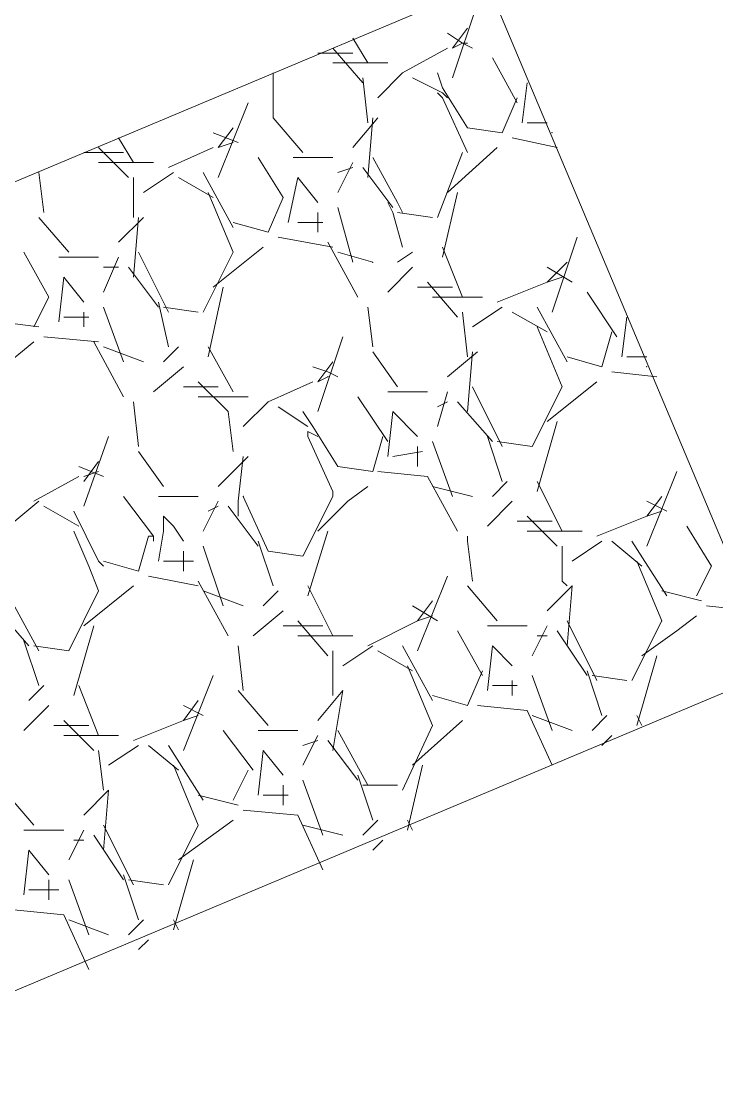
# Model space of a CAD drawing. Header units: metres. Extents: x 536111 to 536507, y 1836388 to 1836665.
# Drawn here: x 536277.895 to 536279.29, y 1836510.005 to 1836512.153 of the extents above; entities that cross this region are included whole.
import ezdxf

# ---------------------------------------------------------------- set-up
doc = ezdxf.new("R2010")
doc.units = ezdxf.units.M
doc.header["$MEASUREMENT"] = 0
doc.layers.add('Level 42', color=1, linetype='Continuous', lineweight=0)

msp = doc.modelspace()

# ---------------------------------------------------------------- linework, layer by layer
at = {"layer": 'Level 42', "color": 7, "linetype": 'Continuous', "lineweight": 0}
for p, q in [((536278.83, 1836512.23), (536272.93, 1836509.75)), ((536278.83, 1836512.23), (536272.93, 1836509.75)), ((536278.83, 1836512.23), (536279.41, 1836510.85)), ((536278.83, 1836512.23), (536279.41, 1836510.85)), ((536278.81, 1836512.19), (536278.76, 1836512.04)), ((536278.81, 1836512.19), (536278.76, 1836512.04)), ((536278.76, 1836512.1), (536278.79, 1836512.14)), ((536278.76, 1836512.1), (536278.79, 1836512.14)), ((536278.59, 1836512.07), (536278.56, 1836512.12)), ((536278.59, 1836512.07), (536278.56, 1836512.12)), ((536278.75, 1836512.13), (536278.78, 1836512.11)), ((536278.75, 1836512.13), (536278.78, 1836512.11)), ((536278.58, 1836512.03), (536278.52, 1836512.1)), ((536278.58, 1836512.03), (536278.52, 1836512.1)), ((536278.75, 1836512.1), (536278.66, 1836512.05)), ((536278.75, 1836512.1), (536278.66, 1836512.05)), ((536278.76, 1836512.1), (536278.78, 1836512.11)), ((536278.76, 1836512.1), (536278.78, 1836512.11)), ((536278.78, 1836512.11), (536278.8, 1836512.1)), ((536278.78, 1836512.11), (536278.79, 1836512.11)), ((536278.78, 1836512.11), (536278.8, 1836512.1)), ((536278.78, 1836512.11), (536278.79, 1836512.11)), ((536278.56, 1836512.09), (536278.49, 1836512.09)), ((536278.56, 1836512.09), (536278.49, 1836512.09)), ((536278.84, 1836512.08), (536278.89, 1836511.99)), ((536278.84, 1836512.08), (536278.89, 1836511.99)), ((536278.4, 1836511.96), (536278.4, 1836512.05)), ((536278.4, 1836511.96), (536278.4, 1836512.05)), ((536278.63, 1836512.07), (536278.52, 1836512.07)), ((536278.63, 1836512.07), (536278.52, 1836512.07)), ((536278.66, 1836512.05), (536278.61, 1836512)), ((536278.66, 1836512.05), (536278.61, 1836512)), ((536278.74, 1836512.02), (536278.73, 1836512.05)), ((536278.74, 1836512.02), (536278.73, 1836512.05)), ((536278.59, 1836511.95), (536278.58, 1836512.04)), ((536278.59, 1836511.95), (536278.58, 1836512.04)), ((536278.74, 1836512.01), (536278.68, 1836512.04)), ((536278.74, 1836512.01), (536278.68, 1836512.04)), ((536278.9, 1836511.95), (536278.91, 1836512.03)), ((536278.9, 1836511.95), (536278.91, 1836512.03)), ((536278.74, 1836512), (536278.73, 1836512.01)), ((536278.74, 1836512), (536278.73, 1836512.01)), ((536278.79, 1836511.94), (536278.74, 1836512.02)), ((536278.79, 1836511.94), (536278.74, 1836512.02)), ((536278.75, 1836512), (536278.74, 1836512.01)), ((536278.75, 1836512), (536278.74, 1836512.01)), ((536278.35, 1836511.99), (536278.29, 1836511.84)), ((536278.35, 1836511.99), (536278.29, 1836511.84)), ((536278.79, 1836511.89), (536278.74, 1836512)), ((536278.79, 1836511.89), (536278.74, 1836512)), ((536278.89, 1836512), (536278.86, 1836511.93)), ((536278.89, 1836512), (536278.86, 1836511.93)), ((536278.46, 1836511.89), (536278.4, 1836511.96)), ((536278.46, 1836511.89), (536278.4, 1836511.96)), ((536278.56, 1836511.9), (536278.61, 1836511.96)), ((536278.56, 1836511.9), (536278.61, 1836511.96)), ((536278.6, 1836511.96), (536278.59, 1836511.84)), ((536278.6, 1836511.96), (536278.59, 1836511.84)), ((536278.95, 1836511.95), (536278.91, 1836511.95)), ((536278.95, 1836511.95), (536278.91, 1836511.95)), ((536278.12, 1836511.87), (536278.09, 1836511.92)), ((536278.12, 1836511.87), (536278.09, 1836511.92)), ((536278.28, 1836511.93), (536278.33, 1836511.91)), ((536278.28, 1836511.93), (536278.33, 1836511.91)), ((536278.29, 1836511.9), (536278.32, 1836511.94)), ((536278.29, 1836511.9), (536278.32, 1836511.94)), ((536278.86, 1836511.93), (536278.79, 1836511.94)), ((536278.86, 1836511.93), (536278.79, 1836511.94)), ((536278.88, 1836511.92), (536278.97, 1836511.9)), ((536278.88, 1836511.92), (536278.97, 1836511.9)), ((536278.11, 1836511.84), (536278.05, 1836511.9)), ((536278.11, 1836511.84), (536278.05, 1836511.9)), ((536278.28, 1836511.9), (536278.19, 1836511.86)), ((536278.28, 1836511.9), (536278.19, 1836511.86)), ((536278.29, 1836511.9), (536278.32, 1836511.91)), ((536278.29, 1836511.9), (536278.32, 1836511.91)), ((536278.75, 1836511.81), (536278.85, 1836511.9)), ((536278.75, 1836511.81), (536278.85, 1836511.9)), ((536278.1, 1836511.89), (536278.02, 1836511.89)), ((536278.1, 1836511.89), (536278.02, 1836511.89)), ((536278.37, 1836511.88), (536278.42, 1836511.8)), ((536278.37, 1836511.88), (536278.42, 1836511.8)), ((536278.52, 1836511.88), (536278.44, 1836511.88)), ((536278.52, 1836511.88), (536278.44, 1836511.88)), ((536278.6, 1836511.88), (536278.65, 1836511.79)), ((536278.6, 1836511.88), (536278.65, 1836511.79)), ((536278.6, 1836511.88), (536278.65, 1836511.79)), ((536278.6, 1836511.88), (536278.65, 1836511.79)), ((536278.73, 1836511.76), (536278.78, 1836511.89)), ((536278.73, 1836511.76), (536278.78, 1836511.89)), ((536278.16, 1836511.87), (536278.05, 1836511.87)), ((536278.16, 1836511.87), (536278.05, 1836511.87)), ((536278.56, 1836511.87), (536278.53, 1836511.81)), ((536278.56, 1836511.87), (536278.53, 1836511.81)), ((536278.53, 1836511.85), (536278.56, 1836511.86)), ((536278.53, 1836511.85), (536278.56, 1836511.86)), ((536278.58, 1836511.86), (536278.64, 1836511.78)), ((536278.58, 1836511.86), (536278.64, 1836511.78)), ((536277.94, 1836511.77), (536277.93, 1836511.85)), ((536277.94, 1836511.77), (536277.93, 1836511.85)), ((536278.12, 1836511.76), (536278.12, 1836511.84)), ((536278.12, 1836511.76), (536278.12, 1836511.84)), ((536278.2, 1836511.85), (536278.14, 1836511.81)), ((536278.2, 1836511.85), (536278.14, 1836511.81)), ((536278.28, 1836511.8), (536278.21, 1836511.84)), ((536278.28, 1836511.8), (536278.21, 1836511.84)), ((536278.32, 1836511.74), (536278.26, 1836511.85)), ((536278.32, 1836511.74), (536278.26, 1836511.85)), ((536278.43, 1836511.75), (536278.45, 1836511.84)), ((536278.43, 1836511.75), (536278.45, 1836511.84)), ((536278.45, 1836511.84), (536278.49, 1836511.79)), ((536278.45, 1836511.84), (536278.49, 1836511.79)), ((536278.32, 1836511.69), (536278.27, 1836511.81)), ((536278.32, 1836511.69), (536278.27, 1836511.81)), ((536278.42, 1836511.8), (536278.39, 1836511.73)), ((536278.42, 1836511.8), (536278.39, 1836511.73)), ((536278.74, 1836511.68), (536278.77, 1836511.81)), ((536278.74, 1836511.68), (536278.77, 1836511.81)), ((536278.49, 1836511.77), (536278.49, 1836511.73)), ((536278.49, 1836511.77), (536278.49, 1836511.73)), ((536278.53, 1836511.78), (536278.56, 1836511.67)), ((536278.53, 1836511.78), (536278.56, 1836511.67)), ((536278.63, 1836511.79), (536278.64, 1836511.77)), ((536278.63, 1836511.79), (536278.64, 1836511.77)), ((536278.64, 1836511.77), (536278.66, 1836511.7)), ((536278.64, 1836511.77), (536278.66, 1836511.7)), ((536278.65, 1836511.79), (536278.66, 1836511.77)), ((536278.65, 1836511.79), (536278.66, 1836511.77)), ((536278.65, 1836511.79), (536278.66, 1836511.77)), ((536278.65, 1836511.79), (536278.66, 1836511.77)), ((536278.65, 1836511.77), (536278.72, 1836511.76)), ((536278.65, 1836511.77), (536278.72, 1836511.76)), ((536277.99, 1836511.69), (536277.93, 1836511.76)), ((536277.99, 1836511.69), (536277.93, 1836511.76)), ((536278.09, 1836511.71), (536278.14, 1836511.76)), ((536278.09, 1836511.71), (536278.14, 1836511.76)), ((536278.13, 1836511.76), (536278.12, 1836511.64)), ((536278.13, 1836511.76), (536278.12, 1836511.64)), ((536278.39, 1836511.73), (536278.32, 1836511.75)), ((536278.39, 1836511.73), (536278.32, 1836511.75)), ((536278.5, 1836511.75), (536278.45, 1836511.75)), ((536278.5, 1836511.75), (536278.45, 1836511.75)), ((536278.41, 1836511.72), (536278.52, 1836511.7)), ((536278.41, 1836511.72), (536278.52, 1836511.7)), ((536278.51, 1836511.71), (536278.57, 1836511.6)), ((536278.51, 1836511.71), (536278.57, 1836511.6)), ((536279.01, 1836511.72), (536278.96, 1836511.57)), ((536279.01, 1836511.72), (536278.96, 1836511.57)), ((536277.9, 1836511.69), (536277.95, 1836511.6)), ((536277.9, 1836511.69), (536277.95, 1836511.6)), ((536278.13, 1836511.69), (536278.19, 1836511.57)), ((536278.13, 1836511.69), (536278.19, 1836511.57)), ((536278.13, 1836511.69), (536278.19, 1836511.57)), ((536278.13, 1836511.69), (536278.19, 1836511.57)), ((536278.26, 1836511.57), (536278.32, 1836511.69)), ((536278.26, 1836511.57), (536278.32, 1836511.69)), ((536278.28, 1836511.62), (536278.38, 1836511.7)), ((536278.28, 1836511.62), (536278.38, 1836511.7)), ((536278.53, 1836511.69), (536278.6, 1836511.67)), ((536278.53, 1836511.69), (536278.6, 1836511.67)), ((536278.65, 1836511.67), (536278.68, 1836511.69)), ((536278.65, 1836511.67), (536278.68, 1836511.69)), ((536278.78, 1836511.6), (536278.74, 1836511.7)), ((536278.78, 1836511.6), (536278.74, 1836511.7)), ((536278.05, 1836511.68), (536277.97, 1836511.68)), ((536278.05, 1836511.68), (536277.97, 1836511.68)), ((536278.09, 1836511.68), (536278.06, 1836511.61)), ((536278.09, 1836511.68), (536278.06, 1836511.61)), ((536278.95, 1836511.63), (536278.99, 1836511.67)), ((536278.95, 1836511.63), (536278.99, 1836511.67)), ((536278.06, 1836511.66), (536278.09, 1836511.66)), ((536278.06, 1836511.66), (536278.09, 1836511.66)), ((536278.11, 1836511.66), (536278.17, 1836511.58)), ((536278.11, 1836511.66), (536278.17, 1836511.58)), ((536278.63, 1836511.61), (536278.68, 1836511.66)), ((536278.63, 1836511.61), (536278.68, 1836511.66)), ((536278.95, 1836511.66), (536279, 1836511.63)), ((536278.95, 1836511.66), (536279, 1836511.63)), ((536277.97, 1836511.55), (536277.98, 1836511.64)), ((536277.97, 1836511.55), (536277.98, 1836511.64)), ((536277.98, 1836511.64), (536278.02, 1836511.59)), ((536277.98, 1836511.64), (536278.02, 1836511.59)), ((536278.27, 1836511.48), (536278.3, 1836511.62)), ((536278.27, 1836511.48), (536278.3, 1836511.62)), ((536278.76, 1836511.62), (536278.69, 1836511.62)), ((536278.76, 1836511.62), (536278.69, 1836511.62)), ((536278.77, 1836511.56), (536278.71, 1836511.63)), ((536278.77, 1836511.56), (536278.71, 1836511.63)), ((536278.95, 1836511.63), (536278.85, 1836511.59)), ((536278.95, 1836511.63), (536278.85, 1836511.59)), ((536278.95, 1836511.63), (536278.98, 1836511.64)), ((536278.95, 1836511.63), (536278.98, 1836511.64)), ((536277.95, 1836511.6), (536277.92, 1836511.54)), ((536277.95, 1836511.6), (536277.92, 1836511.54)), ((536278.82, 1836511.6), (536278.72, 1836511.6)), ((536278.82, 1836511.6), (536278.72, 1836511.6)), ((536279.03, 1836511.61), (536279.09, 1836511.52)), ((536279.03, 1836511.61), (536279.09, 1836511.52)), ((536278.06, 1836511.58), (536278.1, 1836511.47)), ((536278.06, 1836511.58), (536278.1, 1836511.47)), ((536278.17, 1836511.59), (536278.19, 1836511.5)), ((536278.17, 1836511.59), (536278.19, 1836511.5)), ((536278.18, 1836511.58), (536278.25, 1836511.57)), ((536278.18, 1836511.58), (536278.25, 1836511.57)), ((536278.6, 1836511.5), (536278.59, 1836511.58)), ((536278.6, 1836511.5), (536278.59, 1836511.58)), ((536278.86, 1836511.58), (536278.8, 1836511.54)), ((536278.86, 1836511.58), (536278.8, 1836511.54)), ((536278.99, 1836511.47), (536278.93, 1836511.58)), ((536278.99, 1836511.47), (536278.93, 1836511.58)), ((536278.03, 1836511.56), (536277.98, 1836511.56)), ((536278.03, 1836511.56), (536277.98, 1836511.56)), ((536278.02, 1836511.57), (536278.02, 1836511.54)), ((536278.02, 1836511.57), (536278.02, 1836511.54)), ((536278.79, 1836511.48), (536278.78, 1836511.57)), ((536278.79, 1836511.48), (536278.78, 1836511.57)), ((536278.95, 1836511.53), (536278.88, 1836511.57)), ((536278.95, 1836511.53), (536278.88, 1836511.57)), ((536279.1, 1836511.48), (536279.11, 1836511.56)), ((536279.1, 1836511.48), (536279.11, 1836511.56)), ((536277.93, 1836511.54), (536277.85, 1836511.55)), ((536277.93, 1836511.54), (536277.85, 1836511.55)), ((536278.98, 1836511.42), (536278.93, 1836511.54)), ((536278.98, 1836511.42), (536278.93, 1836511.54)), ((536277.94, 1836511.52), (536278.05, 1836511.51)), ((536277.94, 1836511.52), (536278.05, 1836511.51)), ((536278.54, 1836511.52), (536278.49, 1836511.37)), ((536278.54, 1836511.52), (536278.49, 1836511.37)), ((536279.08, 1836511.53), (536279.06, 1836511.46)), ((536279.08, 1836511.53), (536279.06, 1836511.46)), ((536277.81, 1836511.42), (536277.92, 1836511.51)), ((536277.81, 1836511.42), (536277.92, 1836511.51)), ((536278.04, 1836511.51), (536278.1, 1836511.4)), ((536278.04, 1836511.51), (536278.1, 1836511.4)), ((536278.06, 1836511.5), (536278.14, 1836511.47)), ((536278.06, 1836511.5), (536278.14, 1836511.47)), ((536278.18, 1836511.47), (536278.21, 1836511.5)), ((536278.18, 1836511.47), (536278.21, 1836511.5)), ((536278.32, 1836511.41), (536278.27, 1836511.5)), ((536278.32, 1836511.41), (536278.27, 1836511.5)), ((536278.49, 1836511.43), (536278.52, 1836511.47)), ((536278.49, 1836511.43), (536278.52, 1836511.47)), ((536278.65, 1836511.42), (536278.6, 1836511.49)), ((536278.65, 1836511.42), (536278.6, 1836511.49)), ((536278.75, 1836511.44), (536278.81, 1836511.49)), ((536278.75, 1836511.44), (536278.81, 1836511.49)), ((536278.8, 1836511.49), (536278.79, 1836511.37)), ((536278.8, 1836511.49), (536278.79, 1836511.37)), ((536279.06, 1836511.46), (536278.99, 1836511.48)), ((536279.06, 1836511.46), (536278.99, 1836511.48)), ((536279.15, 1836511.48), (536279.11, 1836511.48)), ((536279.15, 1836511.48), (536279.11, 1836511.48)), ((536278.16, 1836511.41), (536278.22, 1836511.46)), ((536278.16, 1836511.41), (536278.22, 1836511.46)), ((536278.48, 1836511.46), (536278.51, 1836511.45)), ((536278.48, 1836511.46), (536278.51, 1836511.45)), ((536278.51, 1836511.45), (536278.53, 1836511.44)), ((536278.51, 1836511.45), (536278.53, 1836511.44)), ((536279.08, 1836511.45), (536279.17, 1836511.44)), ((536279.08, 1836511.45), (536279.17, 1836511.44)), ((536278.31, 1836511.37), (536278.25, 1836511.43)), ((536278.31, 1836511.37), (536278.25, 1836511.43)), ((536278.48, 1836511.43), (536278.39, 1836511.39)), ((536278.48, 1836511.43), (536278.39, 1836511.39)), ((536278.49, 1836511.43), (536278.51, 1836511.44)), ((536278.49, 1836511.43), (536278.51, 1836511.44)), ((536278.95, 1836511.35), (536279.05, 1836511.43)), ((536278.95, 1836511.35), (536279.05, 1836511.43)), ((536278.29, 1836511.42), (536278.22, 1836511.42)), ((536278.29, 1836511.42), (536278.22, 1836511.42)), ((536278.71, 1836511.41), (536278.63, 1836511.41)), ((536278.71, 1836511.41), (536278.63, 1836511.41)), ((536278.75, 1836511.41), (536278.73, 1836511.34)), ((536278.75, 1836511.41), (536278.73, 1836511.34)), ((536278.8, 1836511.42), (536278.86, 1836511.3)), ((536278.8, 1836511.42), (536278.86, 1836511.3)), ((536278.8, 1836511.42), (536278.86, 1836511.3)), ((536278.8, 1836511.42), (536278.86, 1836511.3)), ((536278.92, 1836511.3), (536278.98, 1836511.42)), ((536278.92, 1836511.3), (536278.98, 1836511.42)), ((536278.13, 1836511.3), (536278.12, 1836511.39)), ((536278.13, 1836511.3), (536278.12, 1836511.39)), ((536278.35, 1836511.4), (536278.25, 1836511.4)), ((536278.35, 1836511.4), (536278.25, 1836511.4)), ((536278.39, 1836511.39), (536278.34, 1836511.34)), ((536278.39, 1836511.39), (536278.34, 1836511.34)), ((536278.57, 1836511.4), (536278.63, 1836511.31)), ((536278.57, 1836511.4), (536278.63, 1836511.31)), ((536278.73, 1836511.38), (536278.75, 1836511.39)), ((536278.73, 1836511.38), (536278.75, 1836511.39)), ((536278.77, 1836511.39), (536278.84, 1836511.31)), ((536278.77, 1836511.39), (536278.84, 1836511.31)), ((536278.32, 1836511.29), (536278.31, 1836511.37)), ((536278.32, 1836511.29), (536278.31, 1836511.37)), ((536278.47, 1836511.34), (536278.41, 1836511.38)), ((536278.47, 1836511.34), (536278.41, 1836511.38)), ((536278.48, 1836511.34), (536278.46, 1836511.37)), ((536278.48, 1836511.34), (536278.46, 1836511.37)), ((536278.63, 1836511.28), (536278.64, 1836511.37)), ((536278.63, 1836511.28), (536278.64, 1836511.37)), ((536278.64, 1836511.37), (536278.69, 1836511.32)), ((536278.64, 1836511.37), (536278.69, 1836511.32)), ((536278.53, 1836511.26), (536278.48, 1836511.34)), ((536278.53, 1836511.26), (536278.48, 1836511.34)), ((536278.93, 1836511.21), (536278.97, 1836511.35)), ((536278.93, 1836511.21), (536278.97, 1836511.35)), ((536278.07, 1836511.32), (536278.02, 1836511.18)), ((536278.07, 1836511.32), (536278.02, 1836511.18)), ((536278.47, 1836511.32), (536278.47, 1836511.33)), ((536278.49, 1836511.32), (536278.47, 1836511.33)), ((536278.47, 1836511.32), (536278.47, 1836511.33)), ((536278.49, 1836511.32), (536278.47, 1836511.33)), ((536278.52, 1836511.21), (536278.47, 1836511.32)), ((536278.52, 1836511.21), (536278.47, 1836511.32)), ((536278.62, 1836511.32), (536278.6, 1836511.25)), ((536278.62, 1836511.32), (536278.6, 1836511.25)), ((536278.83, 1836511.32), (536278.86, 1836511.23)), ((536278.83, 1836511.32), (536278.86, 1836511.23)), ((536278.69, 1836511.3), (536278.69, 1836511.26)), ((536278.69, 1836511.3), (536278.69, 1836511.26)), ((536278.72, 1836511.31), (536278.76, 1836511.2)), ((536278.72, 1836511.31), (536278.76, 1836511.2)), ((536278.85, 1836511.31), (536278.92, 1836511.3)), ((536278.85, 1836511.31), (536278.92, 1836511.3)), ((536278.18, 1836511.22), (536278.13, 1836511.29)), ((536278.18, 1836511.22), (536278.13, 1836511.29)), ((536278.29, 1836511.22), (536278.35, 1836511.28)), ((536278.29, 1836511.22), (536278.35, 1836511.28)), ((536278.34, 1836511.28), (536278.33, 1836511.19)), ((536278.34, 1836511.28), (536278.33, 1836511.19)), ((536278.7, 1836511.29), (536278.64, 1836511.28)), ((536278.7, 1836511.29), (536278.64, 1836511.28)), ((536278.01, 1836511.26), (536278.06, 1836511.24)), ((536278.01, 1836511.26), (536278.06, 1836511.24)), ((536278.02, 1836511.23), (536278.05, 1836511.27)), ((536278.02, 1836511.23), (536278.05, 1836511.27)), ((536278.6, 1836511.25), (536278.53, 1836511.26)), ((536278.6, 1836511.25), (536278.53, 1836511.26)), ((536278.01, 1836511.24), (536277.92, 1836511.19)), ((536278.01, 1836511.24), (536277.92, 1836511.19)), ((536278.02, 1836511.24), (536278.05, 1836511.25)), ((536278.02, 1836511.24), (536278.05, 1836511.25)), ((536278.61, 1836511.25), (536278.71, 1836511.24)), ((536278.61, 1836511.25), (536278.71, 1836511.24)), ((536278.71, 1836511.24), (536278.77, 1836511.13)), ((536278.71, 1836511.24), (536278.77, 1836511.13)), ((536279.21, 1836511.25), (536279.15, 1836511.1)), ((536279.21, 1836511.25), (536279.15, 1836511.1)), ((536278.55, 1836511.19), (536278.59, 1836511.22)), ((536278.55, 1836511.19), (536278.59, 1836511.22)), ((536278.72, 1836511.22), (536278.8, 1836511.2)), ((536278.72, 1836511.22), (536278.8, 1836511.2)), ((536278.84, 1836511.2), (536278.87, 1836511.23)), ((536278.84, 1836511.2), (536278.87, 1836511.23)), ((536278.98, 1836511.13), (536278.93, 1836511.23)), ((536278.98, 1836511.13), (536278.93, 1836511.23)), ((536277.93, 1836511.19), (536277.87, 1836511.14)), ((536277.93, 1836511.19), (536277.87, 1836511.14)), ((536278.1, 1836511.2), (536278.16, 1836511.12)), ((536278.1, 1836511.2), (536278.16, 1836511.12)), ((536278.25, 1836511.2), (536278.17, 1836511.2)), ((536278.25, 1836511.2), (536278.17, 1836511.2)), ((536278.29, 1836511.19), (536278.28, 1836511.17)), ((536278.29, 1836511.19), (536278.28, 1836511.17)), ((536278.33, 1836511.19), (536278.33, 1836511.16)), ((536278.33, 1836511.19), (536278.33, 1836511.16)), ((536278.34, 1836511.2), (536278.39, 1836511.09)), ((536278.34, 1836511.2), (536278.39, 1836511.09)), ((536278.34, 1836511.2), (536278.39, 1836511.09)), ((536278.34, 1836511.2), (536278.39, 1836511.09)), ((536278.46, 1836511.08), (536278.52, 1836511.2)), ((536278.46, 1836511.08), (536278.52, 1836511.2)), ((536278.49, 1836511.13), (536278.55, 1836511.19)), ((536278.49, 1836511.13), (536278.55, 1836511.19)), ((536278.52, 1836511.2), (536278.52, 1836511.21)), ((536278.52, 1836511.2), (536278.52, 1836511.21)), ((536278.83, 1836511.14), (536278.88, 1836511.19)), ((536278.83, 1836511.14), (536278.88, 1836511.19)), ((536279.15, 1836511.16), (536279.18, 1836511.2)), ((536279.15, 1836511.16), (536279.18, 1836511.2)), ((536279.15, 1836511.19), (536279.19, 1836511.17)), ((536279.15, 1836511.19), (536279.19, 1836511.17)), ((536278.01, 1836511.14), (536277.94, 1836511.18)), ((536278.01, 1836511.14), (536277.94, 1836511.18)), ((536278.05, 1836511.07), (536278, 1836511.17)), ((536278.05, 1836511.07), (536278, 1836511.17)), ((536278.28, 1836511.17), (536278.26, 1836511.13)), ((536278.28, 1836511.17), (536278.26, 1836511.13)), ((536278.27, 1836511.17), (536278.29, 1836511.18)), ((536278.27, 1836511.17), (536278.29, 1836511.18)), ((536278.31, 1836511.18), (536278.37, 1836511.1)), ((536278.31, 1836511.18), (536278.37, 1836511.1)), ((536279.15, 1836511.16), (536279.18, 1836511.17)), ((536279.15, 1836511.16), (536279.18, 1836511.17)), ((536278.18, 1836511.13), (536278.18, 1836511.16)), ((536278.18, 1836511.16), (536278.2, 1836511.14)), ((536278.18, 1836511.13), (536278.18, 1836511.16)), ((536278.18, 1836511.16), (536278.2, 1836511.14)), ((536278.96, 1836511.15), (536278.89, 1836511.15)), ((536278.96, 1836511.15), (536278.89, 1836511.15)), ((536278.97, 1836511.1), (536278.91, 1836511.16)), ((536278.97, 1836511.1), (536278.91, 1836511.16)), ((536279.15, 1836511.16), (536279.05, 1836511.12)), ((536279.15, 1836511.16), (536279.05, 1836511.12)), ((536278.03, 1836511.06), (536278, 1836511.13)), ((536278.03, 1836511.06), (536278, 1836511.13)), ((536278.17, 1836511.07), (536278.18, 1836511.13)), ((536278.17, 1836511.07), (536278.18, 1836511.13)), ((536278.2, 1836511.14), (536278.22, 1836511.11)), ((536278.2, 1836511.14), (536278.22, 1836511.11)), ((536278.47, 1836511), (536278.51, 1836511.13)), ((536278.47, 1836511), (536278.51, 1836511.13)), ((536279.02, 1836511.13), (536278.91, 1836511.13)), ((536279.02, 1836511.13), (536278.91, 1836511.13)), ((536279.23, 1836511.14), (536279.28, 1836511.06)), ((536279.23, 1836511.14), (536279.28, 1836511.06)), ((536278.15, 1836511.12), (536278.13, 1836511.05)), ((536278.15, 1836511.12), (536278.13, 1836511.05)), ((536278.16, 1836511.12), (536278.15, 1836511.12)), ((536278.16, 1836511.12), (536278.15, 1836511.12)), ((536278.16, 1836511.12), (536278.16, 1836511.11)), ((536278.16, 1836511.12), (536278.16, 1836511.11)), ((536278.37, 1836511.11), (536278.4, 1836511.02)), ((536278.37, 1836511.11), (536278.4, 1836511.02)), ((536278.79, 1836511.11), (536278.79, 1836511.12)), ((536278.79, 1836511.11), (536278.79, 1836511.12)), ((536278.8, 1836511.03), (536278.79, 1836511.11)), ((536278.8, 1836511.03), (536278.79, 1836511.11)), ((536279.06, 1836511.11), (536279, 1836511.07)), ((536279.06, 1836511.11), (536279, 1836511.07)), ((536279.14, 1836511.06), (536279.08, 1836511.11)), ((536279.14, 1836511.06), (536279.08, 1836511.11)), ((536279.19, 1836511), (536279.12, 1836511.11)), ((536279.19, 1836511), (536279.12, 1836511.11)), ((536278.22, 1836511.09), (536278.22, 1836511.05)), ((536278.22, 1836511.09), (536278.22, 1836511.05)), ((536278.26, 1836511.1), (536278.3, 1836510.98)), ((536278.26, 1836511.1), (536278.3, 1836510.98)), ((536278.39, 1836511.09), (536278.46, 1836511.08)), ((536278.39, 1836511.09), (536278.46, 1836511.08)), ((536278.98, 1836511.03), (536278.98, 1836511.1)), ((536278.98, 1836511.03), (536278.98, 1836511.1)), ((536278.06, 1836511.06), (536278.05, 1836511.07)), ((536278.06, 1836511.06), (536278.05, 1836511.07)), ((536278.13, 1836511.05), (536278.06, 1836511.07)), ((536278.13, 1836511.05), (536278.06, 1836511.07)), ((536278.24, 1836511.07), (536278.18, 1836511.07)), ((536278.24, 1836511.07), (536278.18, 1836511.07)), ((536279.18, 1836510.95), (536279.13, 1836511.07)), ((536279.18, 1836510.95), (536279.13, 1836511.07)), ((536278.05, 1836511.01), (536278.03, 1836511.06)), ((536278.05, 1836511.01), (536278.03, 1836511.06)), ((536278.15, 1836511.04), (536278.25, 1836511.02)), ((536278.15, 1836511.04), (536278.25, 1836511.02)), ((536278.75, 1836511.04), (536278.69, 1836510.89)), ((536278.75, 1836511.04), (536278.69, 1836510.89)), ((536279.28, 1836511.06), (536279.25, 1836511)), ((536279.28, 1836511.06), (536279.25, 1836511)), ((536278.02, 1836510.94), (536278.12, 1836511.02)), ((536278.02, 1836510.94), (536278.12, 1836511.02)), ((536278.25, 1836511.03), (536278.31, 1836510.92)), ((536278.25, 1836511.03), (536278.31, 1836510.92)), ((536278.52, 1836510.92), (536278.47, 1836511.02)), ((536278.52, 1836510.92), (536278.47, 1836511.02)), ((536278.85, 1836510.95), (536278.79, 1836511.02)), ((536278.85, 1836510.95), (536278.79, 1836511.02)), ((536278.95, 1836510.97), (536279, 1836511.02)), ((536278.95, 1836510.97), (536279, 1836511.02)), ((536278.99, 1836511.02), (536278.98, 1836511.03)), ((536278.99, 1836511.02), (536278.98, 1836511.03)), ((536279, 1836511.02), (536278.99, 1836510.9)), ((536279, 1836511.02), (536278.99, 1836510.9)), ((536277.87, 1836511), (536277.93, 1836510.89)), ((536277.87, 1836511), (536277.93, 1836510.89)), ((536277.87, 1836511), (536277.93, 1836510.89)), ((536277.87, 1836511), (536277.93, 1836510.89)), ((536277.99, 1836510.89), (536278.05, 1836511.01)), ((536277.99, 1836510.89), (536278.05, 1836511.01)), ((536278.26, 1836511.01), (536278.34, 1836510.98)), ((536278.26, 1836511.01), (536278.34, 1836510.98)), ((536278.38, 1836510.98), (536278.41, 1836511.01)), ((536278.38, 1836510.98), (536278.41, 1836511.01)), ((536279.26, 1836510.99), (536279.18, 1836511.01)), ((536279.26, 1836510.99), (536279.18, 1836511.01)), ((536277.84, 1836510.98), (536277.91, 1836510.9)), ((536277.84, 1836510.98), (536277.91, 1836510.9)), ((536278.68, 1836510.98), (536278.73, 1836510.95)), ((536278.68, 1836510.98), (536278.73, 1836510.95)), ((536278.69, 1836510.95), (536278.72, 1836510.99)), ((536278.69, 1836510.95), (536278.72, 1836510.99)), ((536279.27, 1836510.98), (536279.36, 1836510.97)), ((536279.27, 1836510.98), (536279.36, 1836510.97)), ((536278.36, 1836510.92), (536278.42, 1836510.97)), ((536278.36, 1836510.92), (536278.42, 1836510.97)), ((536278.69, 1836510.95), (536278.72, 1836510.96)), ((536278.69, 1836510.95), (536278.72, 1836510.96)), ((536279.21, 1836510.93), (536279.25, 1836510.96)), ((536279.21, 1836510.93), (536279.25, 1836510.96)), ((536278, 1836510.8), (536278.04, 1836510.94)), ((536278, 1836510.8), (536278.04, 1836510.94)), ((536278.5, 1836510.94), (536278.42, 1836510.94)), ((536278.5, 1836510.94), (536278.42, 1836510.94)), ((536278.51, 1836510.88), (536278.45, 1836510.95)), ((536278.51, 1836510.88), (536278.45, 1836510.95)), ((536278.69, 1836510.95), (536278.59, 1836510.9)), ((536278.69, 1836510.95), (536278.59, 1836510.9)), ((536278.91, 1836510.94), (536278.83, 1836510.94)), ((536278.91, 1836510.94), (536278.83, 1836510.94)), ((536278.95, 1836510.94), (536278.92, 1836510.88)), ((536278.95, 1836510.94), (536278.92, 1836510.88)), ((536278.99, 1836510.95), (536279.05, 1836510.83)), ((536278.99, 1836510.95), (536279.05, 1836510.83)), ((536278.99, 1836510.95), (536279.05, 1836510.83)), ((536278.99, 1836510.95), (536279.05, 1836510.83)), ((536279.12, 1836510.83), (536279.18, 1836510.95)), ((536279.12, 1836510.83), (536279.18, 1836510.95)), ((536278.56, 1836510.92), (536278.45, 1836510.92)), ((536278.56, 1836510.92), (536278.45, 1836510.92)), ((536278.77, 1836510.93), (536278.82, 1836510.84)), ((536278.77, 1836510.93), (536278.82, 1836510.84)), ((536278.93, 1836510.92), (536278.95, 1836510.92)), ((536278.93, 1836510.92), (536278.95, 1836510.92)), ((536278.97, 1836510.93), (536279.03, 1836510.84)), ((536278.97, 1836510.93), (536279.03, 1836510.84)), ((536279.14, 1836510.88), (536279.21, 1836510.93)), ((536279.14, 1836510.88), (536279.21, 1836510.93)), ((536277.9, 1836510.91), (536277.93, 1836510.82)), ((536277.9, 1836510.91), (536277.93, 1836510.82)), ((536277.92, 1836510.9), (536277.99, 1836510.89)), ((536277.92, 1836510.9), (536277.99, 1836510.89)), ((536278.34, 1836510.81), (536278.33, 1836510.9)), ((536278.34, 1836510.81), (536278.33, 1836510.9)), ((536278.52, 1836510.8), (536278.52, 1836510.89)), ((536278.52, 1836510.8), (536278.52, 1836510.89)), ((536278.6, 1836510.9), (536278.54, 1836510.86)), ((536278.6, 1836510.9), (536278.54, 1836510.86)), ((536278.68, 1836510.85), (536278.61, 1836510.89)), ((536278.68, 1836510.85), (536278.61, 1836510.89)), ((536278.72, 1836510.79), (536278.66, 1836510.9)), ((536278.72, 1836510.79), (536278.66, 1836510.9)), ((536278.83, 1836510.81), (536278.84, 1836510.9)), ((536278.83, 1836510.81), (536278.84, 1836510.9)), ((536278.84, 1836510.9), (536278.88, 1836510.86)), ((536278.84, 1836510.9), (536278.88, 1836510.86)), ((536279.13, 1836510.74), (536279.17, 1836510.88)), ((536279.13, 1836510.74), (536279.17, 1836510.88)), ((536279.41, 1836510.85), (536273.51, 1836508.37)), ((536279.41, 1836510.85), (536273.51, 1836508.37)), ((536278.72, 1836510.74), (536278.67, 1836510.86)), ((536278.72, 1836510.74), (536278.67, 1836510.86)), ((536278.82, 1836510.85), (536278.79, 1836510.78)), ((536278.82, 1836510.85), (536278.79, 1836510.78)), ((536279.03, 1836510.85), (536279.06, 1836510.76)), ((536279.03, 1836510.85), (536279.06, 1836510.76)), ((536278.28, 1836510.84), (536278.22, 1836510.69)), ((536278.28, 1836510.84), (536278.22, 1836510.69)), ((536278.88, 1836510.83), (536278.88, 1836510.8)), ((536278.88, 1836510.83), (536278.88, 1836510.8)), ((536278.92, 1836510.84), (536278.96, 1836510.73)), ((536278.92, 1836510.84), (536278.96, 1836510.73)), ((536279.04, 1836510.84), (536279.11, 1836510.83)), ((536279.04, 1836510.84), (536279.11, 1836510.83)), ((536277.91, 1836510.79), (536277.94, 1836510.82)), ((536277.91, 1836510.79), (536277.94, 1836510.82)), ((536278.05, 1836510.72), (536278.01, 1836510.82)), ((536278.05, 1836510.72), (536278.01, 1836510.82)), ((536278.39, 1836510.74), (536278.33, 1836510.81)), ((536278.39, 1836510.74), (536278.33, 1836510.81)), ((536278.49, 1836510.75), (536278.54, 1836510.81)), ((536278.49, 1836510.75), (536278.54, 1836510.81)), ((536278.54, 1836510.81), (536278.52, 1836510.69)), ((536278.54, 1836510.81), (536278.52, 1836510.69)), ((536278.89, 1836510.82), (536278.84, 1836510.82)), ((536278.89, 1836510.82), (536278.84, 1836510.82)), ((536278.22, 1836510.75), (536278.25, 1836510.79)), ((536278.22, 1836510.75), (536278.25, 1836510.79)), ((536278.79, 1836510.78), (536278.72, 1836510.8)), ((536278.79, 1836510.78), (536278.72, 1836510.8)), ((536277.9, 1836510.73), (536277.95, 1836510.78)), ((536277.9, 1836510.73), (536277.95, 1836510.78)), ((536278.22, 1836510.78), (536278.26, 1836510.76)), ((536278.22, 1836510.78), (536278.26, 1836510.76)), ((536278.22, 1836510.75), (536278.25, 1836510.76)), ((536278.22, 1836510.75), (536278.25, 1836510.76)), ((536278.81, 1836510.78), (536278.91, 1836510.77)), ((536278.81, 1836510.78), (536278.91, 1836510.77)), ((536278.91, 1836510.77), (536278.96, 1836510.66)), ((536278.91, 1836510.77), (536278.96, 1836510.66)), ((536278.92, 1836510.76), (536279, 1836510.73)), ((536278.92, 1836510.76), (536279, 1836510.73)), ((536279.04, 1836510.73), (536279.07, 1836510.76)), ((536279.04, 1836510.73), (536279.07, 1836510.76)), ((536279.14, 1836510.74), (536279.13, 1836510.76)), ((536279.14, 1836510.74), (536279.13, 1836510.76)), ((536278.03, 1836510.74), (536277.96, 1836510.74)), ((536278.03, 1836510.74), (536277.96, 1836510.74)), ((536278.04, 1836510.69), (536277.98, 1836510.75)), ((536278.04, 1836510.69), (536277.98, 1836510.75)), ((536278.22, 1836510.75), (536278.12, 1836510.71)), ((536278.22, 1836510.75), (536278.12, 1836510.71)), ((536278.66, 1836510.61), (536278.72, 1836510.74)), ((536278.66, 1836510.61), (536278.72, 1836510.74)), ((536278.68, 1836510.66), (536278.78, 1836510.75)), ((536278.68, 1836510.66), (536278.78, 1836510.75)), ((536278.09, 1836510.72), (536277.98, 1836510.72)), ((536278.09, 1836510.72), (536277.98, 1836510.72)), ((536278.3, 1836510.73), (536278.36, 1836510.65)), ((536278.3, 1836510.73), (536278.36, 1836510.65)), ((536278.45, 1836510.73), (536278.37, 1836510.73)), ((536278.45, 1836510.73), (536278.37, 1836510.73)), ((536278.49, 1836510.72), (536278.46, 1836510.66)), ((536278.49, 1836510.72), (536278.46, 1836510.66)), ((536278.53, 1836510.73), (536278.59, 1836510.62)), ((536278.53, 1836510.73), (536278.59, 1836510.62)), ((536278.53, 1836510.73), (536278.59, 1836510.62)), ((536278.53, 1836510.73), (536278.59, 1836510.62)), ((536279.06, 1836510.7), (536279.08, 1836510.72)), ((536279.06, 1836510.7), (536279.08, 1836510.72)), ((536278.13, 1836510.7), (536278.07, 1836510.66)), ((536278.13, 1836510.7), (536278.07, 1836510.66)), ((536278.21, 1836510.65), (536278.15, 1836510.7)), ((536278.21, 1836510.65), (536278.15, 1836510.7)), ((536278.26, 1836510.59), (536278.19, 1836510.7)), ((536278.26, 1836510.59), (536278.19, 1836510.7)), ((536278.46, 1836510.7), (536278.49, 1836510.71)), ((536278.46, 1836510.7), (536278.49, 1836510.71)), ((536278.51, 1836510.71), (536278.57, 1836510.63)), ((536278.51, 1836510.71), (536278.57, 1836510.63)), ((536278.06, 1836510.61), (536278.05, 1836510.69)), ((536278.06, 1836510.61), (536278.05, 1836510.69)), ((536278.37, 1836510.6), (536278.38, 1836510.69)), ((536278.37, 1836510.6), (536278.38, 1836510.69)), ((536278.38, 1836510.69), (536278.42, 1836510.64)), ((536278.38, 1836510.69), (536278.42, 1836510.64)), ((536278.25, 1836510.54), (536278.2, 1836510.66)), ((536278.25, 1836510.54), (536278.2, 1836510.66)), ((536278.67, 1836510.53), (536278.7, 1836510.66)), ((536278.67, 1836510.53), (536278.7, 1836510.66)), ((536278.35, 1836510.65), (536278.32, 1836510.59)), ((536278.35, 1836510.65), (536278.32, 1836510.59)), ((536278.57, 1836510.64), (536278.6, 1836510.55)), ((536278.57, 1836510.64), (536278.6, 1836510.55)), ((536277.92, 1836510.54), (536277.86, 1836510.61)), ((536277.92, 1836510.54), (536277.86, 1836510.61)), ((536278.02, 1836510.56), (536278.07, 1836510.61)), ((536278.02, 1836510.56), (536278.07, 1836510.61)), ((536278.07, 1836510.61), (536278.06, 1836510.49)), ((536278.07, 1836510.61), (536278.06, 1836510.49)), ((536278.42, 1836510.62), (536278.42, 1836510.58)), ((536278.42, 1836510.62), (536278.42, 1836510.58)), ((536278.46, 1836510.63), (536278.5, 1836510.52)), ((536278.46, 1836510.63), (536278.5, 1836510.52)), ((536278.58, 1836510.62), (536278.65, 1836510.62)), ((536278.58, 1836510.62), (536278.65, 1836510.62)), ((536278.33, 1836510.58), (536278.25, 1836510.6)), ((536278.33, 1836510.58), (536278.25, 1836510.6)), ((536278.43, 1836510.6), (536278.38, 1836510.6)), ((536278.43, 1836510.6), (536278.38, 1836510.6)), ((536278.34, 1836510.57), (536278.45, 1836510.56)), ((536278.34, 1836510.57), (536278.45, 1836510.56)), ((536278.21, 1836510.47), (536278.32, 1836510.55)), ((536278.21, 1836510.47), (536278.32, 1836510.55)), ((536278.45, 1836510.56), (536278.5, 1836510.45)), ((536278.45, 1836510.56), (536278.5, 1836510.45)), ((536278.58, 1836510.52), (536278.61, 1836510.55)), ((536278.58, 1836510.52), (536278.61, 1836510.55)), ((536278.68, 1836510.53), (536278.67, 1836510.55)), ((536278.68, 1836510.53), (536278.67, 1836510.55)), ((536277.98, 1836510.53), (536277.9, 1836510.53)), ((536277.98, 1836510.53), (536277.9, 1836510.53)), ((536278.02, 1836510.53), (536277.99, 1836510.47)), ((536278.02, 1836510.53), (536277.99, 1836510.47)), ((536278.06, 1836510.54), (536278.12, 1836510.42)), ((536278.06, 1836510.54), (536278.12, 1836510.42)), ((536278.06, 1836510.54), (536278.12, 1836510.42)), ((536278.06, 1836510.54), (536278.12, 1836510.42)), ((536278.19, 1836510.42), (536278.25, 1836510.54)), ((536278.19, 1836510.42), (536278.25, 1836510.54)), ((536278.46, 1836510.54), (536278.54, 1836510.52)), ((536278.46, 1836510.54), (536278.54, 1836510.52)), ((536278, 1836510.51), (536278.02, 1836510.51)), ((536278, 1836510.51), (536278.02, 1836510.51)), ((536278.04, 1836510.52), (536278.1, 1836510.43)), ((536278.04, 1836510.52), (536278.1, 1836510.43)), ((536278.6, 1836510.49), (536278.62, 1836510.51)), ((536278.6, 1836510.49), (536278.62, 1836510.51)), ((536277.9, 1836510.4), (536277.91, 1836510.49)), ((536277.9, 1836510.4), (536277.91, 1836510.49)), ((536277.91, 1836510.49), (536277.95, 1836510.44)), ((536277.91, 1836510.49), (536277.95, 1836510.44)), ((536278.2, 1836510.33), (536278.24, 1836510.47)), ((536278.2, 1836510.33), (536278.24, 1836510.47)), ((536278.1, 1836510.44), (536278.13, 1836510.35)), ((536278.1, 1836510.44), (536278.13, 1836510.35)), ((536277.95, 1836510.43), (536277.95, 1836510.39)), ((536277.95, 1836510.43), (536277.95, 1836510.39)), ((536277.99, 1836510.43), (536278.03, 1836510.32)), ((536277.99, 1836510.43), (536278.03, 1836510.32)), ((536278.11, 1836510.43), (536278.18, 1836510.42)), ((536278.11, 1836510.43), (536278.18, 1836510.42)), ((536277.97, 1836510.41), (536277.91, 1836510.41)), ((536277.97, 1836510.41), (536277.91, 1836510.41)), ((536277.88, 1836510.37), (536277.98, 1836510.36)), ((536277.88, 1836510.37), (536277.98, 1836510.36)), ((536277.98, 1836510.36), (536278.03, 1836510.25)), ((536277.98, 1836510.36), (536278.03, 1836510.25)), ((536277.99, 1836510.35), (536278.07, 1836510.32)), ((536277.99, 1836510.35), (536278.07, 1836510.32)), ((536278.11, 1836510.32), (536278.14, 1836510.35)), ((536278.11, 1836510.32), (536278.14, 1836510.35)), ((536278.21, 1836510.33), (536278.2, 1836510.35)), ((536278.21, 1836510.33), (536278.2, 1836510.35)), ((536278.13, 1836510.29), (536278.15, 1836510.31)), ((536278.13, 1836510.29), (536278.15, 1836510.31))]:
    msp.add_line(p, q, dxfattribs=at)
for p in [(536278.96, 1836511.93), (536278.96, 1836511.93), (536278.6, 1836511.67), (536278.6, 1836511.67), (536279.15, 1836511.46), (536279.15, 1836511.46), (536278.51, 1836511.44), (536278.51, 1836511.44), (536278.34, 1836511.2), (536278.34, 1836511.2), (536278.34, 1836511.2), (536278.34, 1836511.2), (536279, 1836511.02), (536279, 1836511.02), (536279, 1836511.02), (536279, 1836511.02), (536279.18, 1836510.95), (536279.18, 1836510.95)]:
    msp.add_point(p, dxfattribs=at)

doc.saveas('drawing.dxf')
